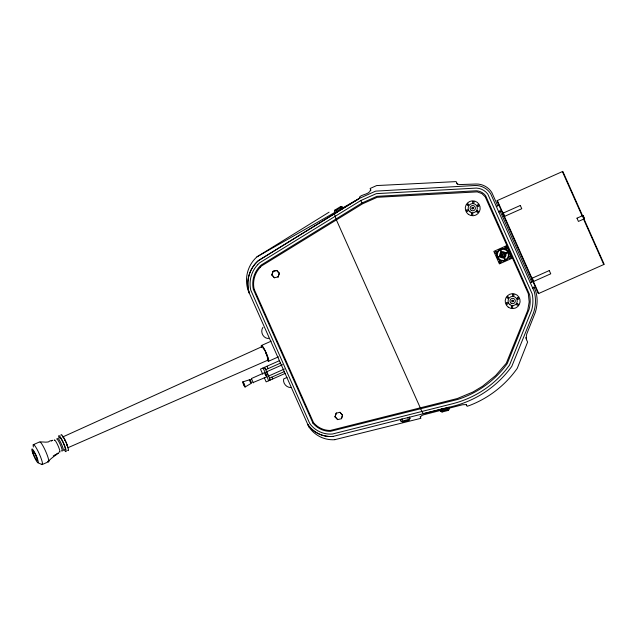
<?xml version="1.0" encoding="UTF-8"?>
<svg xmlns="http://www.w3.org/2000/svg" width="636" height="636" viewBox="0 0 636 636"><rect width="100%" height="100%" fill="white"/><g stroke="black" fill="none" stroke-linecap="round" stroke-linejoin="round"><path stroke-width="0.95" d="M258.319 260.673L359.594 198.281L359.785 196.691C362.456 194.25 370.009 194.274 370.645 189.615M334.894 210.079L334.369 212.074L335.116 213.306L336.778 212.297L335.713 210.643L336.778 212.297M278.314 276.835L274.418 277.781L271.826 274.998L273.138 271.262L276.811 270.419L279.395 273.202L278.091 276.938L279.395 273.202M271.826 274.998L273.138 271.262M334.989 416.866L336.301 413.13L334.989 416.866L337.581 419.649L341.476 418.703L342.558 415.07L339.974 412.287L336.07 413.233M342.558 415.07L341.476 418.703M262.954 327.333C259.973 331.491 262.851 337.955 267.939 338.519L268.726 338.169M408.892 420.324L409.982 418.552M448.452 410.371L449.541 408.598M249.28 379.923L250.982 383.476L245.059 387.022A2.814 0.413 66 0 1 242.984 383.142A2.814 0.413 66 0 1 243.787 383.166A2.814 0.413 66 0 1 245.059 387.022M252.977 382.578L266.46 377.005L265.912 374.858L264.592 372.68L251.419 378.547L251.419 379.175M253.295 382.872L251.419 378.547M257.667 264.663L259.528 262.867L360.787 200.547L376.281 193.654L476.443 188.073A15.272 15.272 0 0 1 487.796 194.091L532.165 293.864A34.336 34.336 0 0 1 531.656 310.193L509.547 365.08L506.161 369.516A100.949 100.949 0 0 1 452.784 403.685L332.493 434.006L330.402 434.102A25.368 25.098 66 0 1 310.829 424.92L309.621 423.266L250.727 290.016A28.143 27.841 66 0 1 257.699 264.687M260.204 267.279L261.635 265.888L362.52 203.838L377.172 197.311L477.246 191.873L481.913 193.614L485.236 196.898L528.301 293.625L529.192 301.941L527.697 310.479L506.304 363.228L495.675 375.51L482.589 386.211L472.922 392.015L457.324 398.534L330.227 430.469A21.64 21.409 66 0 1 313.532 422.638L254.177 289.277M53.225 455.996L55.65 454.446M308.905 426.979L248.175 290.565A32.086 32.086 0 0 1 248.445 269.362A31.1 31.1 0 0 1 256.952 256.849L329.082 212.17M312.944 423.194A22.642 22.403 66 0 0 330.41 431.359L457.626 399.48A98.214 98.214 0 0 0 504.054 367.815L507.178 363.728L529.049 309.47A31.625 31.625 0 0 0 529.518 294.428L485.642 195.729A12.561 12.561 0 0 0 476.3 190.776L376.933 196.325L362.059 202.948L261.205 265.013L259.655 266.508A25.424 25.154 66 0 0 253.351 289.42M341.85 209.212L258.208 260.72A30.592 30.592 0 0 0 249.384 293.291M343.543 208.171L359.594 198.281L375.669 191.126L475.028 185.505A17.824 17.824 0 0 1 490.714 193.813L534.256 291.606A36.888 36.888 0 0 1 533.604 312.578L511.789 366.36A103.477 103.477 0 0 1 453.452 406.158L423.306 413.631L421.883 411.428L336.396 219.921L334.385 213.903M334.846 210.103L340.514 206.644L342.494 207.121L343.241 208.354L341.683 209.3L340.618 207.654M335.713 210.643L340.665 207.63M51.293 441.026C54.171 439.484 51.659 440.724 49.918 440.923C48.416 443.562 40.259 440.931 40.132 442.362M256.952 256.849L334.584 212.559M336.309 211.573L359.594 198.281M56.453 453.921C64.347 449.883 49.147 458.715 48.527 461.657M272.908 271.365L276.811 270.419M274.418 277.781L272.049 274.895M496.311 206.374L498.974 205.19M498.815 212.011L501.486 210.818M33.223 444.739L39.496 441.948A10.963 1.622 66 0 1 46.166 452.49A10.963 1.622 66 0 1 47.644 461.299M261.34 345.539L271.143 341.174M500.087 249.757L500.707 249.487M501.017 251.848L501.637 251.57M576.971 218.18L583.133 215.437L584.524 218.712M583.013 215.676L582.616 215.85L562.82 171.394L496.955 200.714L538.334 293.657L604.2 264.338L583.673 218.235M583.92 218.792L584.389 218.768M584.579 218.681L578.41 221.431L576.995 218.172M268.67 361.2L278.473 356.836M504.125 258.113L504.738 257.842M42.445 464.447L48.718 461.657M279.57 360.62L260.474 369.119L262.748 374.222M505.048 260.204L505.668 259.925M280.643 363.045L265.57 369.755L264.497 367.33A13.014 1.924 66 0 1 270.173 380.09L269.362 378.261L284.435 371.543M282.519 364.706L266.182 371.981L266.5 372.275M268.956 375.892L284.387 369.023M285.246 373.38L266.158 381.878L264.258 377.625M287.003 377.458L283.648 378.953C282.702 383.381 286.661 387.888 291.177 387.515M549.313 270.554L531.489 278.496L532.936 281.74L550.76 273.806L549.281 270.57M530.225 282.551L532.896 281.366M532.737 288.188L535.401 286.995M339.974 412.287L342.335 415.173M409.934 418.575L409.624 417.16L407.859 417.613L408.344 419.514L402.723 420.953L402.286 419.029L400.402 419.522L400.76 420.913L402.509 421.954L408.94 420.301M442.115 411.977L440.366 410.935L439.961 409.568L440.366 410.935L442.068 412.001L448.499 410.347M442.33 410.975L441.845 409.075L442.282 410.999L447.903 409.56L447.418 407.66L449.183 407.207L449.485 408.622M67.702 447.831L268.13 360.055M242.825 381.87L249.336 379.859M439.961 409.568L441.845 409.075M448.356 407.438L333.232 436.383A27.944 27.642 66 0 1 307.721 424.435A27.793 27.793 0 0 0 333.137 436.423M334.965 439.627L420.873 418.329L420.118 416.636M471.936 208.075L473.542 208.25A0.811 0.811 0 0 0 472.405 207.423A0.811 0.811 0 0 0 472.262 208.815A0.811 0.811 0 0 0 473.542 208.25M511.853 300.915L513.459 301.082A0.811 0.811 0 0 1 512.187 301.647A0.811 0.811 0 0 1 512.33 300.256A0.811 0.811 0 0 1 513.459 301.082M340.467 206.668L342.446 207.145L343.194 208.37M37.961 462.762A7.584 1.121 66 0 0 34.821 452.784A7.584 1.121 66 0 0 32.349 451.958A7.584 1.121 66 0 0 37.961 462.762L42.056 464.606M251.594 383.118L250.115 379.517L250.115 380.042M402.556 421.93L400.807 420.889L400.457 419.498M276.58 270.515L279.172 273.305M335.212 416.763L337.16 418.854M312.96 423.178L253.382 289.412M466.649 405.243L466.506 405.029A5.581 2.027 -19.3 0 0 465.647 404.591L462.515 404.758L423.862 414.728A4.5 1.518 -13.9 0 0 421.326 415.857L420.436 417.335M456.879 183.232L457.546 183.915A5.811 2.321 -3.2 0 0 459.327 184.583L475.982 184.027C482.263 183.788 488.48 187.135 491.795 192.47L497.805 205.961M266.73 372.617L267.247 373.594M265.466 374.318L265.069 373.785L265.132 374.31M360.787 200.547L362.059 202.948M265.594 374.572L265.991 375.598M582.942 215.525L583.991 217.878M582.361 215.779L583.808 219.03M562.383 171.585L582.115 215.89M583.562 219.134L603.771 264.528M503.307 213.036L504.753 216.288M532.292 278.139L533.739 281.382M497.352 200.539L532.308 279.045M533.111 280.85L538.74 293.482M499.809 210.46L531.847 282.424M533.85 286.923C538.048 294.754 537.841 304.302 535.242 312.618L526.823 333.797A10.065 4.293 -67.9 0 0 526.338 336.15L526.552 339.719M507.965 252.055L508.236 252.675M505.874 252.985L506.153 253.597M499.61 256.085L499.88 256.705M497.519 257.016L497.797 257.636M457.34 184.265L456.155 181.602L376.631 185.569L370.128 188.471L370.931 190.259M525.622 337.621L527.602 342.081L517.259 368.331A103.954 103.954 0 0 1 469.543 405.482L467.118 406.301L466.355 404.591M267.001 366.217L268.082 368.642M271.866 377.14L272.677 378.976M267.502 374.151L267.732 374.707M268.05 375.677L268.122 376.226M249.312 293.315A30.719 30.393 66 0 1 258.359 260.728M334.973 439.699A28.755 28.755 0 0 1 308.961 426.939M254.146 289.285A24.414 24.16 66 0 1 260.227 267.303M261.468 347.351A8.713 1.288 66 0 1 265.721 351.835A8.713 1.288 66 0 1 267.82 360.922M267.406 359.809A7.433 1.097 66 0 0 266.405 353.839A7.433 1.097 66 0 0 261.873 346.692L62.638 437.012A6.026 0.89 66 0 1 64.999 440.001A6.026 0.89 66 0 1 67.615 446.575M262.906 368.037A13.014 1.924 66 0 1 268.591 380.797M263.137 348.377A5.764 0.851 66 0 1 263.622 348.989M265.482 352.36A5.764 0.851 66 0 1 266.627 355.087M267.056 356.319A5.764 0.851 66 0 1 267.343 357.353M267.47 358.116A5.764 0.851 66 0 1 267.43 358.553M64.522 439.611A4.675 0.692 66 0 1 65.039 440.541M66.836 444.81A4.675 0.692 66 0 1 67.066 445.645M56.556 438.951A6.734 0.994 66 0 1 60.659 445.423A6.734 0.994 66 0 1 61.565 450.829M54.219 440.486A6.734 0.994 66 0 1 58.011 445.637A6.734 0.994 66 0 1 59.267 451.846M33.39 447.029A10.963 1.622 66 0 1 38.732 452.665A10.963 1.622 66 0 1 41.38 464.089M60.977 435.398A8.777 1.296 66 0 1 65.929 442.115A8.777 1.296 66 0 1 67.575 450.224M58.878 437.576A8.777 1.296 66 0 1 60.913 437.846A8.777 1.296 66 0 1 65.731 448.69A8.777 1.296 66 0 1 64.538 450.312M59.561 438.101A6.734 0.994 66 0 1 63.362 443.252A6.734 0.994 66 0 1 64.618 449.469M57.693 438.442A6.734 0.994 66 0 1 61.08 443.308A6.734 0.994 66 0 1 63.362 450.534M36.856 457.3A5.454 0.803 66 0 1 35.155 453.484M502.114 254.686C503.259 257.612 504.3 252.436 502.114 254.686M467.452 203.941L467.015 204.665L467.428 205.404L468.279 205.412L468.708 204.689L468.295 203.949L467.452 203.941M466.864 209.904L466.434 210.627L466.848 211.367L467.698 211.375L468.128 210.651L467.714 209.912L466.864 209.904M472.906 201.461L472.469 202.192L472.882 202.924L473.733 202.94L474.162 202.208L473.748 201.469L472.906 201.461M471.737 213.386L471.308 214.117L471.721 214.857L472.564 214.865L473.001 214.133L472.588 213.394L471.737 213.386M477.779 204.951L477.342 205.674L477.755 206.414L478.606 206.422L479.035 205.698L478.622 204.959L477.779 204.951M477.191 210.914L476.762 211.637L477.175 212.376L478.026 212.384L478.455 211.661L478.041 210.921L477.191 210.914M507.369 296.774L506.94 297.497L507.353 298.236L508.196 298.252L508.633 297.521L508.22 296.781L507.369 296.774M506.789 302.736L506.359 303.459L506.773 304.199L507.615 304.215L508.045 303.483L507.631 302.744L506.789 302.736M512.823 294.293L512.393 295.025L512.807 295.764L513.657 295.772L514.087 295.04L513.673 294.309L512.823 294.293M511.662 306.218L511.233 306.95L511.646 307.689L512.489 307.697L512.918 306.965L512.505 306.234L511.662 306.218M517.696 297.783L517.267 298.507L517.68 299.246L518.531 299.254L518.96 298.53L518.547 297.791L517.696 297.783M517.116 303.746L516.686 304.469L517.1 305.208L517.942 305.216L518.38 304.493L517.966 303.754L517.116 303.746M495.571 251.482L494.975 252.301L495.388 253.231L496.398 253.335L496.994 252.516L496.581 251.586L495.571 251.482M505.238 247.181L504.642 248L505.056 248.93L506.065 249.034L506.661 248.215L506.248 247.285L505.238 247.181M499.777 260.911L499.173 261.738L499.586 262.66L500.596 262.771L501.2 261.945L500.786 261.022L499.777 260.911M509.436 256.61L508.84 257.429L509.253 258.359L510.263 258.462L510.859 257.644L510.446 256.713L509.436 256.61M243.397 383.182L244.486 385.71L243.397 383.182M520.327 205.46L502.504 213.394L503.951 216.645L521.774 208.711L520.296 205.476M506.351 245.79L493.83 251.371L499.403 263.892L511.932 258.319L506.351 245.79M500.572 249.177L499.952 249.447L501.16 252.158L501.772 251.88L500.572 249.177M508.275 251.912L505.564 253.12L505.843 253.74L508.546 252.532L508.275 251.912M499.92 255.95L497.209 257.151L497.487 257.771L500.19 256.562L499.92 255.95M504.602 257.532L503.982 257.803L505.191 260.514L505.811 260.235L504.602 257.532M501.24 256.698A2.472 2.472 0 0 0 505.302 255.33A2.472 2.472 0 0 0 502.09 252.5A2.472 2.472 0 0 0 501.24 256.698M498.688 259.599A6.336 6.336 0 0 0 509.094 256.093A6.336 6.336 0 0 0 500.858 248.835A6.336 6.336 0 0 0 498.688 259.599M499.149 259.075A5.637 5.637 0 0 0 508.41 255.958A5.637 5.637 0 0 0 501.081 249.503A5.637 5.637 0 0 0 499.149 259.075M501.725 256.157A1.749 1.749 0 0 0 504.594 255.187A1.749 1.749 0 0 0 502.321 253.184A1.749 1.749 0 0 0 501.725 256.157M500.818 257.183A3.116 3.116 0 0 0 505.93 255.457A3.116 3.116 0 0 0 501.883 251.888A3.116 3.116 0 0 0 500.818 257.183M471.181 210.309A2.647 2.647 0 0 0 475.37 208.441A2.647 2.647 0 0 0 471.658 205.746A2.647 2.647 0 0 0 471.181 210.309M468.35 214.332A7.457 7.457 0 0 0 480.148 209.077A7.457 7.457 0 0 0 469.694 201.485A7.457 7.457 0 0 0 468.35 214.332M470.028 211.883A4.603 4.603 0 0 0 477.318 208.648A4.603 4.603 0 0 0 470.863 203.957A4.603 4.603 0 0 0 470.028 211.883M33.104 453.047A5.454 0.803 66 0 0 37.142 460.814A5.454 0.803 66 0 0 34.885 453.643A5.454 0.803 66 0 0 33.104 453.047M511.098 303.141A2.647 2.647 0 0 0 515.295 301.273A2.647 2.647 0 0 0 511.583 298.578A2.647 2.647 0 0 0 511.098 303.141M508.267 307.164A7.457 7.457 0 0 0 520.073 301.909A7.457 7.457 0 0 0 509.619 294.317A7.457 7.457 0 0 0 508.267 307.164M509.953 304.724A4.603 4.603 0 0 0 517.235 301.48A4.603 4.603 0 0 0 510.788 296.789A4.603 4.603 0 0 0 509.953 304.724"/></g></svg>
